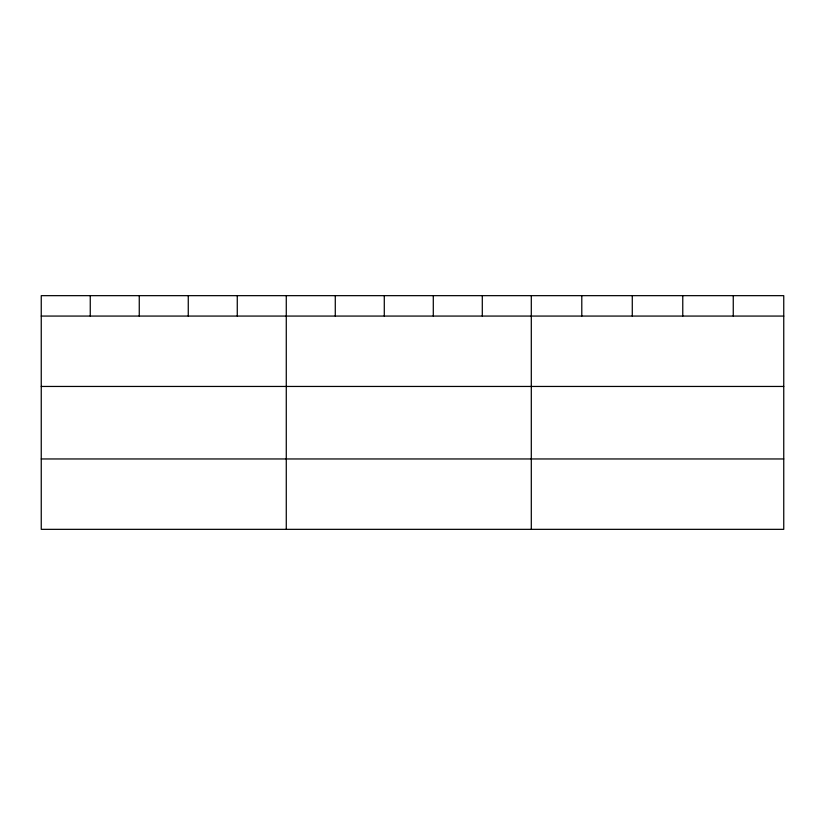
<?xml version="1.0" encoding="UTF-8"?>
<svg xmlns="http://www.w3.org/2000/svg" width="825" height="825" viewBox="0 0 825 825"><rect width="100%" height="100%" fill="white"/><g stroke="black" fill="none" stroke-linecap="round" stroke-linejoin="round"><path stroke-width="1.24" d="M783.75 316.068L783.75 529.341L41.25 529.341L41.25 295.659L783.75 295.659L783.75 316.068L41.25 316.068M41.25 386.451L783.75 386.451M41.25 458.958L783.75 458.958M733.26 295.659L733.26 316.068M682.77 295.659L682.77 316.068M632.28 295.659L632.28 316.068M581.79 295.659L581.79 316.068M531.3 295.659L531.3 529.341M482.295 295.659L482.295 316.068M433.29 295.659L433.29 316.068M384.285 295.659L384.285 316.068M335.28 295.659L335.28 316.068M286.275 295.659L286.275 529.341M237.27 295.659L237.27 316.068M188.265 295.659L188.265 316.068M139.26 295.659L139.26 316.068M90.255 295.659L90.255 316.068"/></g></svg>
